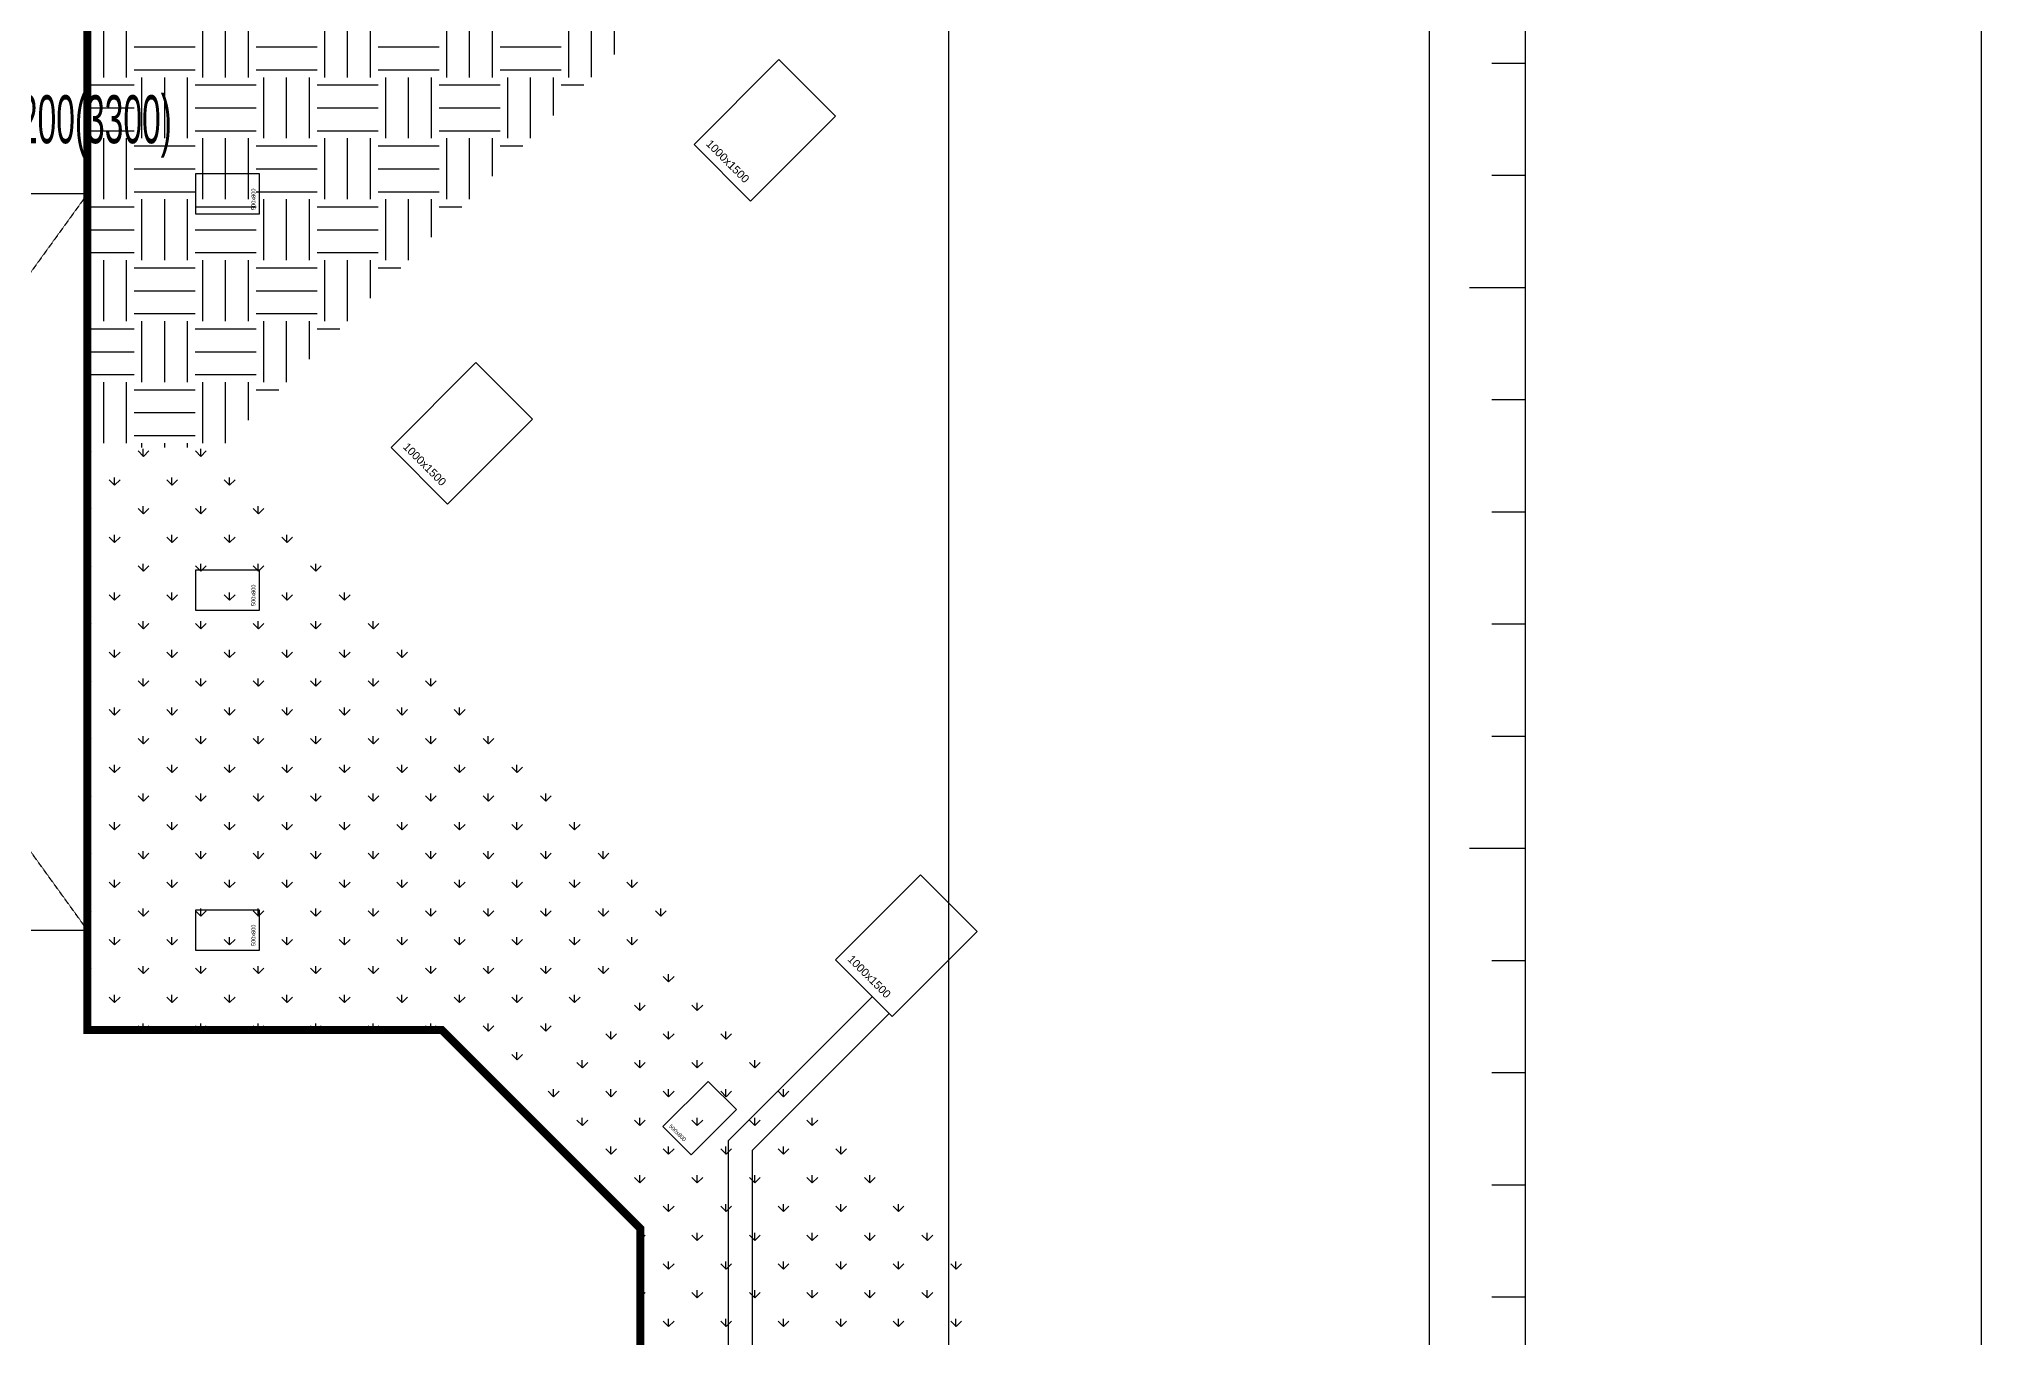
# Model space of a CAD drawing. Header units: millimetres. Extents: x 43843 to 1069877, y 60576 to 148433.
# Drawn here: x 259575 to 283843, y 93073 to 109301 of the extents above; entities that cross this region are included whole.
import ezdxf
from ezdxf.enums import TextEntityAlignment as Align

# ---------------------------------------------------------------- set-up
doc = ezdxf.new("R2010")
doc.units = ezdxf.units.MM
for name, pattern in [('H', [1.3, 0.8, -0.5]), ('HID', [2.5, 1.5, -1]), ('HIDDEN', [0.375, 0.25, -0.125])]:
    doc.linetypes.add(name, pattern=pattern)
for name, color, linetype in [('8', 8, 'Continuous'), ('NX_BARTXT', 7, 'Continuous'), ('S-FND_OUTLINE_공동주택 기초', 1, 'HID'), ('S-FND_내수압 슬래브 구간', 7, 'Continuous'), ('S-HAT', 252, 'Continuous'), ('XR-지하주차장$0$A-CON', 2, 'Continuous'), ('XR-지하주차장$0$AA-COL', 2, 'Continuous')]:
    doc.layers.add(name, color=color, linetype=linetype)
doc.layers.add('DEFPOINT', color=142, linetype='Continuous', plot=False)
doc.styles.add('BarSetTxt', font='Arial.ttf', dxfattribs={"width": 0.4, "height": 353.85})
doc.styles.add('XR-지하주차장$0$Standard', font='arial.ttf')

# ---------------------------------------------------------------- blocks, each defined once
blk = doc.blocks.new('zw$9A02')
at = {"color": 7}
for p, q in [((85731, -28454), (85415, -28454)), ((85731, -29505), (85415, -29505)), ((85731, -30557), (85205, -30557)), ((85731, -31608), (85415, -31608)), ((85731, -32660), (85415, -32660)), ((85731, -33712), (85415, -33712)), ((85731, -34763), (85415, -34763)), ((85731, -35815), (85205, -35815)), ((85731, -36867), (85415, -36867)), ((85731, -37918), (85415, -37918)), ((85731, -38970), (85415, -38970)), ((85731, -40021), (85415, -40021))]:
    blk.add_line(p, q, dxfattribs=at)
blk.add_lwpolyline([(0, -63643), (0, 0), (90000, 0), (90000, -63643)], close=True)
at = {"color": 4}
blk.add_lwpolyline([(3810, -61579), (85731, -61579), (85731, -3425), (3810, -3425)], close=True, dxfattribs=at)
at = {"layer": 'DEFPOINT', "color": 150}
blk.add_lwpolyline([(4710, -56999), (84831, -56999), (84831, -4325), (4710, -4325)], close=True, dxfattribs=at)
blk = doc.blocks.new('zw$D357')
at = {"layer": 'S-HAT'}
h = blk.add_hatch(dxfattribs=at)
h.set_pattern_fill('EARTH', color=256, scale=120)
h.set_pattern_definition([(0, (-331308.7, 2641039.9), (762, 762), [762, -762]), (0, (-331308.7, 2641325.64), (762, 762), [762, -762]), (0, (-331308.7, 2641611.4), (762, 762), [762, -762]), (90, (-331213.4, 2641706.64), (-762, 762), [762, -762]), (90, (-330927.7, 2641706.64), (-762, 762), [762, -762]), (90, (-330641.9, 2641706.64), (-762, 762), [762, -762])])
h.paths.add_polyline_path([(-10760, -17877), (-220, -17877), (356, -18452), (-9088, -27896), (-10760, -27896)])
h = blk.add_hatch(dxfattribs=at)
h.set_pattern_fill('GRASS', color=251, scale=20)
h.set_pattern_definition([(90, (-2673507.57, 440661.74), (-359.21, 359.21), [95.25, -623.17]), (45, (-2673507.6, 440661.74), (-359.210245, 359.210245), [95.25, -412.75]), (135, (-2673507.6, 440661.74), (-359.210245, -359.210245), [95.25, -412.75])])
h.paths.add_polyline_path([(-10760, -35177), (-6332, -35177), (-5407, -36102), (-3569, -34263), (-3144, -33839), (-9088, -27896), (-10760, -27896)])
blk.add_lwpolyline([(-70457, 878), (0, 878), (0, -57059), (-70457, -57059)], close=True)
at = {"layer": 'S-FND_OUTLINE_공동주택 기초', "linetype": 'HIDDEN', "ltscale": 0.5, "const_width": 100}
blk.add_lwpolyline([(0, -55192), (-5376, -55192), (-9370, -48545), (-5012, -45926), (-5388, -45300), (-3850, -44376), (-3850, -37659), (-6332, -35177), (-10760, -35177), (-10760, -17877), (-220, -17877), (356, -18452)], dxfattribs=at)
at = {"layer": 'S-HAT', "color": 251}
for p, q in [((-3498, -34573), (-3565, -34506)), ((-3500, -34573), (-3500, -34478)), ((-3498, -34573), (-3430, -34506)), ((-3857, -34933), (-3924, -34865)), ((-3859, -34932), (-3859, -34837)), ((-3857, -34933), (-3790, -34865)), ((-3139, -34933), (-3206, -34865)), ((-3140, -34932), (-3140, -34837)), ((-3139, -34933), (-3071, -34865)), ((-4216, -35292), (-4284, -35224)), ((-4218, -35292), (-4218, -35196)), ((-4216, -35292), (-4149, -35224)), ((-3498, -35292), (-3565, -35224)), ((-3500, -35292), (-3500, -35196)), ((-3498, -35292), (-3430, -35224)), ((-2779, -35292), (-2847, -35224)), ((-2781, -35292), (-2781, -35196)), ((-2779, -35292), (-2712, -35224)), ((-4575, -35651), (-4643, -35584)), ((-4577, -35651), (-4577, -35555)), ((-4575, -35651), (-4508, -35584)), ((-3857, -35651), (-3924, -35584)), ((-3859, -35651), (-3859, -35555)), ((-3857, -35651), (-3790, -35584)), ((-3139, -35651), (-3206, -35584)), ((-3140, -35651), (-3140, -35555)), ((-3139, -35651), (-3071, -35584)), ((-2420, -35651), (-2488, -35584)), ((-2422, -35651), (-2422, -35555)), ((-2420, -35651), (-2353, -35584)), ((-4936, -36010), (-4936, -35915)), ((-4218, -36010), (-4218, -35915)), ((-3500, -36010), (-3500, -35915)), ((-2781, -36010), (-2781, -35915)), ((-2063, -36010), (-2063, -35915)), ((-4935, -36010), (-5002, -35943)), ((-4935, -36010), (-4867, -35943)), ((-4216, -36010), (-4284, -35943)), ((-4216, -36010), (-4149, -35943)), ((-3498, -36010), (-3565, -35943)), ((-3498, -36010), (-3430, -35943)), ((-2779, -36010), (-2847, -35943)), ((-2779, -36010), (-2712, -35943)), ((-2061, -36010), (-2128, -35943)), ((-2061, -36010), (-1994, -35943)), ((-4575, -36369), (-4643, -36302)), ((-4577, -36369), (-4577, -36274)), ((-4575, -36369), (-4508, -36302)), ((-3857, -36369), (-3924, -36302)), ((-3859, -36369), (-3859, -36274)), ((-3857, -36369), (-3790, -36302)), ((-3139, -36369), (-3206, -36302)), ((-3140, -36369), (-3140, -36274)), ((-3139, -36369), (-3071, -36302)), ((-2420, -36369), (-2488, -36302)), ((-2422, -36369), (-2422, -36274)), ((-2420, -36369), (-2353, -36302)), ((-1702, -36369), (-1769, -36302)), ((-1704, -36369), (-1704, -36274)), ((-1702, -36369), (-1634, -36302)), ((-4218, -36728), (-4218, -36633)), ((-3500, -36728), (-3500, -36633)), ((-2781, -36728), (-2781, -36633)), ((-2063, -36728), (-2063, -36633)), ((-1344, -36728), (-1344, -36633)), ((-4216, -36729), (-4284, -36661)), ((-4216, -36729), (-4149, -36661)), ((-3498, -36729), (-3565, -36661)), ((-3498, -36729), (-3430, -36661)), ((-2779, -36729), (-2847, -36661)), ((-2779, -36729), (-2712, -36661)), ((-2061, -36729), (-2128, -36661)), ((-2061, -36729), (-1994, -36661)), ((-1343, -36729), (-1410, -36661)), ((-1343, -36729), (-1275, -36661)), ((-3857, -37088), (-3924, -37021)), ((-3859, -37088), (-3859, -36992)), ((-3857, -37088), (-3790, -37021)), ((-3139, -37088), (-3206, -37021)), ((-3140, -37088), (-3140, -36992)), ((-3139, -37088), (-3071, -37021)), ((-2420, -37088), (-2488, -37021)), ((-2422, -37088), (-2422, -36992)), ((-2420, -37088), (-2353, -37021)), ((-1702, -37088), (-1769, -37021)), ((-1704, -37088), (-1704, -36992)), ((-1702, -37088), (-1634, -37021)), ((-983, -37088), (-1051, -37021)), ((-985, -37088), (-985, -36992)), ((-983, -37088), (-916, -37021)), ((-3500, -37447), (-3500, -37352)), ((-2781, -37447), (-2781, -37352)), ((-2063, -37447), (-2063, -37352)), ((-1344, -37447), (-1344, -37352)), ((-626, -37447), (-626, -37352)), ((-3498, -37447), (-3565, -37380)), ((-3498, -37447), (-3430, -37380)), ((-2779, -37447), (-2847, -37380)), ((-2779, -37447), (-2712, -37380)), ((-2061, -37447), (-2128, -37380)), ((-2061, -37447), (-1994, -37380)), ((-1343, -37447), (-1410, -37380)), ((-1343, -37447), (-1275, -37380)), ((-624, -37447), (-691, -37380)), ((-624, -37447), (-557, -37380)), ((-3850, -37799), (-3790, -37739)), ((-3139, -37806), (-3206, -37739)), ((-3140, -37806), (-3140, -37711)), ((-3139, -37806), (-3071, -37739)), ((-2420, -37806), (-2488, -37739)), ((-2422, -37806), (-2422, -37711)), ((-2420, -37806), (-2353, -37739)), ((-1702, -37806), (-1769, -37739)), ((-1704, -37806), (-1704, -37711)), ((-1702, -37806), (-1634, -37739)), ((-983, -37806), (-1051, -37739)), ((-985, -37806), (-985, -37711)), ((-983, -37806), (-916, -37739)), ((-265, -37806), (-332, -37739)), ((-267, -37806), (-267, -37711)), ((-265, -37806), (-198, -37739)), ((-3498, -38166), (-3565, -38098)), ((-3500, -38165), (-3500, -38070)), ((-3498, -38166), (-3430, -38098)), ((-2779, -38166), (-2847, -38098)), ((-2781, -38165), (-2781, -38070)), ((-2779, -38166), (-2712, -38098)), ((-2061, -38166), (-2128, -38098)), ((-2063, -38165), (-2063, -38070)), ((-2061, -38166), (-1994, -38098)), ((-1343, -38166), (-1410, -38098)), ((-1344, -38165), (-1344, -38070)), ((-1343, -38166), (-1275, -38098)), ((-624, -38166), (-691, -38098)), ((-626, -38165), (-626, -38070)), ((-624, -38166), (-557, -38098)), ((94, -38166), (27, -38098)), ((92, -38165), (92, -38070)), ((94, -38166), (162, -38098)), ((-3850, -38518), (-3790, -38457)), ((-3139, -38525), (-3206, -38457)), ((-3140, -38524), (-3140, -38429)), ((-3139, -38525), (-3071, -38457)), ((-2420, -38525), (-2488, -38457)), ((-2422, -38524), (-2422, -38429)), ((-2420, -38525), (-2353, -38457)), ((-1702, -38525), (-1769, -38457)), ((-1704, -38524), (-1704, -38429)), ((-1702, -38525), (-1634, -38457)), ((-983, -38525), (-1051, -38457)), ((-985, -38524), (-985, -38429)), ((-983, -38525), (-916, -38457)), ((-265, -38525), (-332, -38457)), ((-267, -38524), (-267, -38429)), ((-265, -38525), (-198, -38457)), ((-3498, -38884), (-3565, -38817)), ((-3500, -38884), (-3500, -38788)), ((-3498, -38884), (-3430, -38817)), ((-2779, -38884), (-2847, -38817)), ((-2781, -38884), (-2781, -38788)), ((-2779, -38884), (-2712, -38817)), ((-2061, -38884), (-2128, -38817)), ((-2063, -38884), (-2063, -38788)), ((-2061, -38884), (-1994, -38817)), ((-1343, -38884), (-1410, -38817)), ((-1344, -38884), (-1344, -38788)), ((-1343, -38884), (-1275, -38817)), ((-624, -38884), (-691, -38817)), ((-626, -38884), (-626, -38788)), ((-624, -38884), (-557, -38817)), ((94, -38884), (27, -38817)), ((92, -38884), (92, -38788)), ((94, -38884), (162, -38817))]:
    blk.add_line(p, q, dxfattribs=at)
at = {"layer": 'XR-지하주차장$0$A-CON'}
for p, q in [((-2750, -36556), (-952, -34758)), ((-2450, -36680), (-740, -34970)), ((-2750, -45465), (-2750, -36556)), ((-2450, -41977), (-2450, -36680))]:
    blk.add_line(p, q, dxfattribs=at)
at = {"layer": 'XR-지하주차장$0$AA-COL'}
for points in [[(-2473, -24816), (-1412, -23756), (-2119, -23048), (-3180, -24109)], [(-8610, -24977), (-8610, -24477), (-9410, -24477), (-9410, -24977)], [(-6259, -28603), (-5198, -27542), (-5906, -26835), (-6966, -27896)], [(-8610, -29927), (-8610, -29427), (-9410, -29427), (-9410, -29927)], [(-705, -35006), (356, -33945), (-351, -33238), (-1412, -34299)], [(-8610, -34177), (-8610, -33677), (-9410, -33677), (-9410, -34177)], [(-3569, -36384), (-3215, -36738), (-2649, -36172), (-3003, -35819)]]:
    blk.add_lwpolyline(points, close=True, dxfattribs=at)
at = {"layer": 'Defpoints', "style": 'XR-지하주차장$0$Standard'}
for s, height, rotation, p in [('1000x1500', 100, 315, (-3038, -24109)), ('500x800', 50, 90, (-8660, -24927)), ('1000x1500', 100, 315, (-6825, -27896)), ('500x800', 50, 90, (-8660, -29877)), ('500x800', 50, 90, (-8660, -34127)), ('1000x1500', 100, 315, (-1270, -34299)), ('500x800', 50, 315, (-3498, -36384))]:
    blk.add_text(s, height=height, rotation=rotation, dxfattribs=at).set_placement(p)
blk = doc.blocks.new('zw$1B46')
at = {"layer": 'S-FND_내수압 슬래브 구간', "color": 1, "linetype": 'H', "lineweight": -2}
for p, q in [((27700, 16251), (24760, 12184)), ((27700, 7050), (24760, 11118))]:
    blk.add_line(p, q, dxfattribs=at)

msp = doc.modelspace()

# ---------------------------------------------------------------- linework, layer by layer
at = {"layer": 'DEFPOINT', "color": 1}
msp.add_lwpolyline([(245131.383, 98160.763), (260181.383, 98160.763), (260181.383, 107361.872), (245131.383, 107361.872)], close=True, dxfattribs=at)

# ---------------------------------------------------------------- block references
at = {"xscale": 1.333333333333333, "yscale": 1.333333333333333, "zscale": 1.333333333333333}
msp.add_blockref('zw$9A02', (163842.813, 146933.143), dxfattribs=at)
msp.add_blockref('zw$1B46', (232481.383, 91110.763))
at = {"layer": '8'}
msp.add_blockref('zw$D357', (270941.011, 132088.525), dxfattribs=at)

# ---------------------------------------------------------------- texts
at = {"layer": 'NX_BARTXT', "color": 2, "style": 'BarSetTxt', "width": 0.5}
msp.add_text('[13] 5-SHD13@200(3300)', height=600, dxfattribs=at).set_placement((256361.774, 107815.789), align=Align.BOTTOM_LEFT)

doc.saveas('drawing.dxf')
